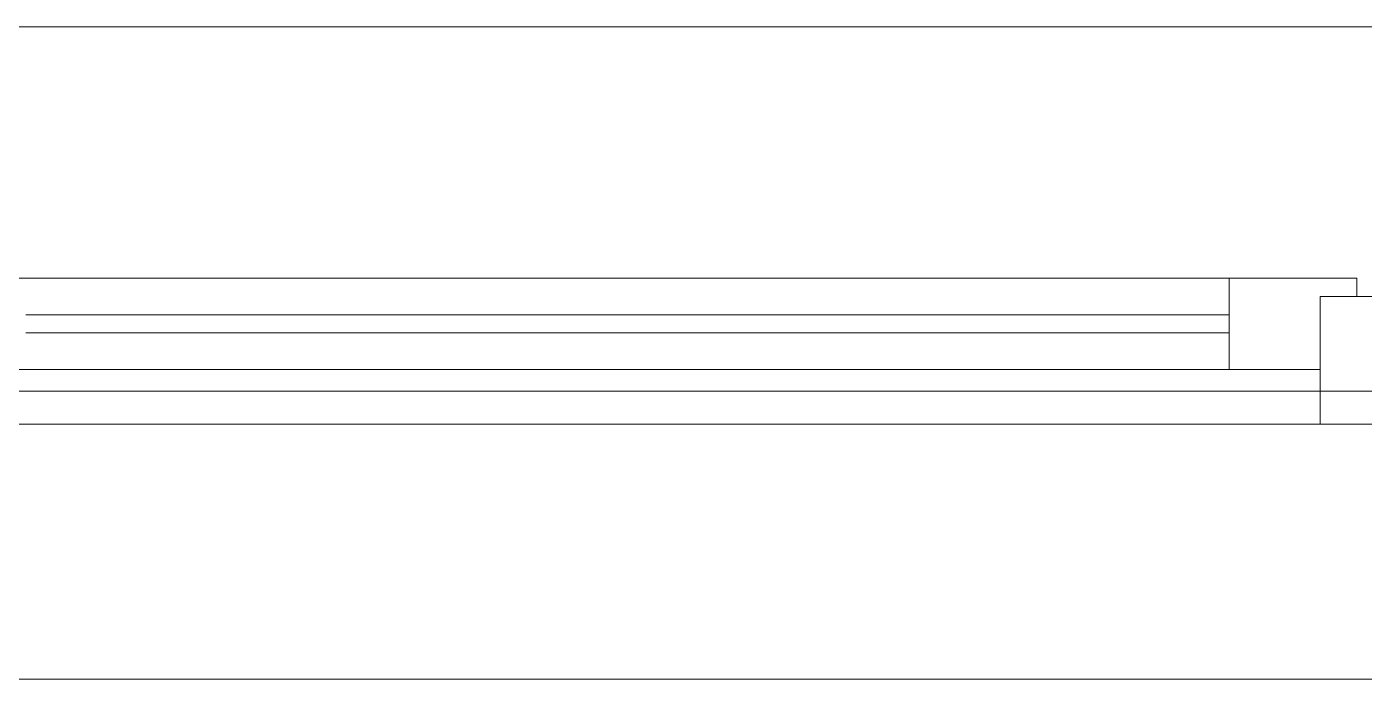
# Model space of a CAD drawing. Header units: millimetres. Extents: x -164500 to 426394, y -23753 to 102118.
# Drawn here: x 243673 to 244406, y 74281 to 74639 of the extents above; entities that cross this region are included whole.
import ezdxf

# ---------------------------------------------------------------- set-up
doc = ezdxf.new("R2010")
doc.units = ezdxf.units.MM
for name, color, linetype, lineweight in [('A-GLAZ', 7, 'Continuous', 9), ('A-GLAZ-1', 7, 'Continuous', 5), ('A-WALL', 7, 'Continuous', 5), ('I-WALL', 7, 'Continuous', 5)]:
    doc.layers.add(name, color=color, linetype=linetype, lineweight=lineweight)

# ---------------------------------------------------------------- blocks, each defined once
blk = doc.blocks.new('120_Окно_СКБ_1Ст - 120_Окно_СКБ_1Ст 900х2500_h_ с форточкой-V347-Объем проектирования 2 этажа')
at = {"layer": 'A-GLAZ'}
for p, q in [((-450, -57), (-380, -57)), ((-380, -57), (-380, -127)), ((380, -87), (-380, -87)), ((-380, -87), (-380, -127)), ((-330, -137), (-330, -87)), ((-380, -127), (-450, -127)), ((-380, -127), (-400, -127)), ((-400, -127), (-400, -137)), ((-400, -137), (400, -137)), ((400, -137), (-400, -137))]:
    blk.add_line(p, q, dxfattribs=at)
at = {"layer": 'A-GLAZ-1'}
for p, q in [((450, -57), (-450, -57)), ((-330, -107), (330, -107)), ((330, -117), (-330, -117)), ((-430, -127), (-400, -127))]:
    blk.add_line(p, q, dxfattribs=at)
blk = doc.blocks.new('2floor')
at = {"layer": 'A-WALL'}
blk.add_line((244452.12, -258), (243552.12, -258), dxfattribs=at)
at = {"layer": 'I-WALL'}
for p, q in [((244432.12, 100), (243572.12, 100)), ((244452.12, -100), (243552.12, -100))]:
    blk.add_line(p, q, dxfattribs=at)
at = {"layer": 'A-GLAZ', "color": 3, "rotation": 180}
blk.add_blockref('120_Окно_СКБ_1Ст - 120_Окно_СКБ_1Ст 900х2500_h_ с форточкой-V347-Объем проектирования 2 этажа', (244002.12, -175), dxfattribs=at)

msp = doc.modelspace()

# ---------------------------------------------------------------- block references
msp.add_blockref('2floor', (0, 74539.358))

doc.saveas('drawing.dxf')
